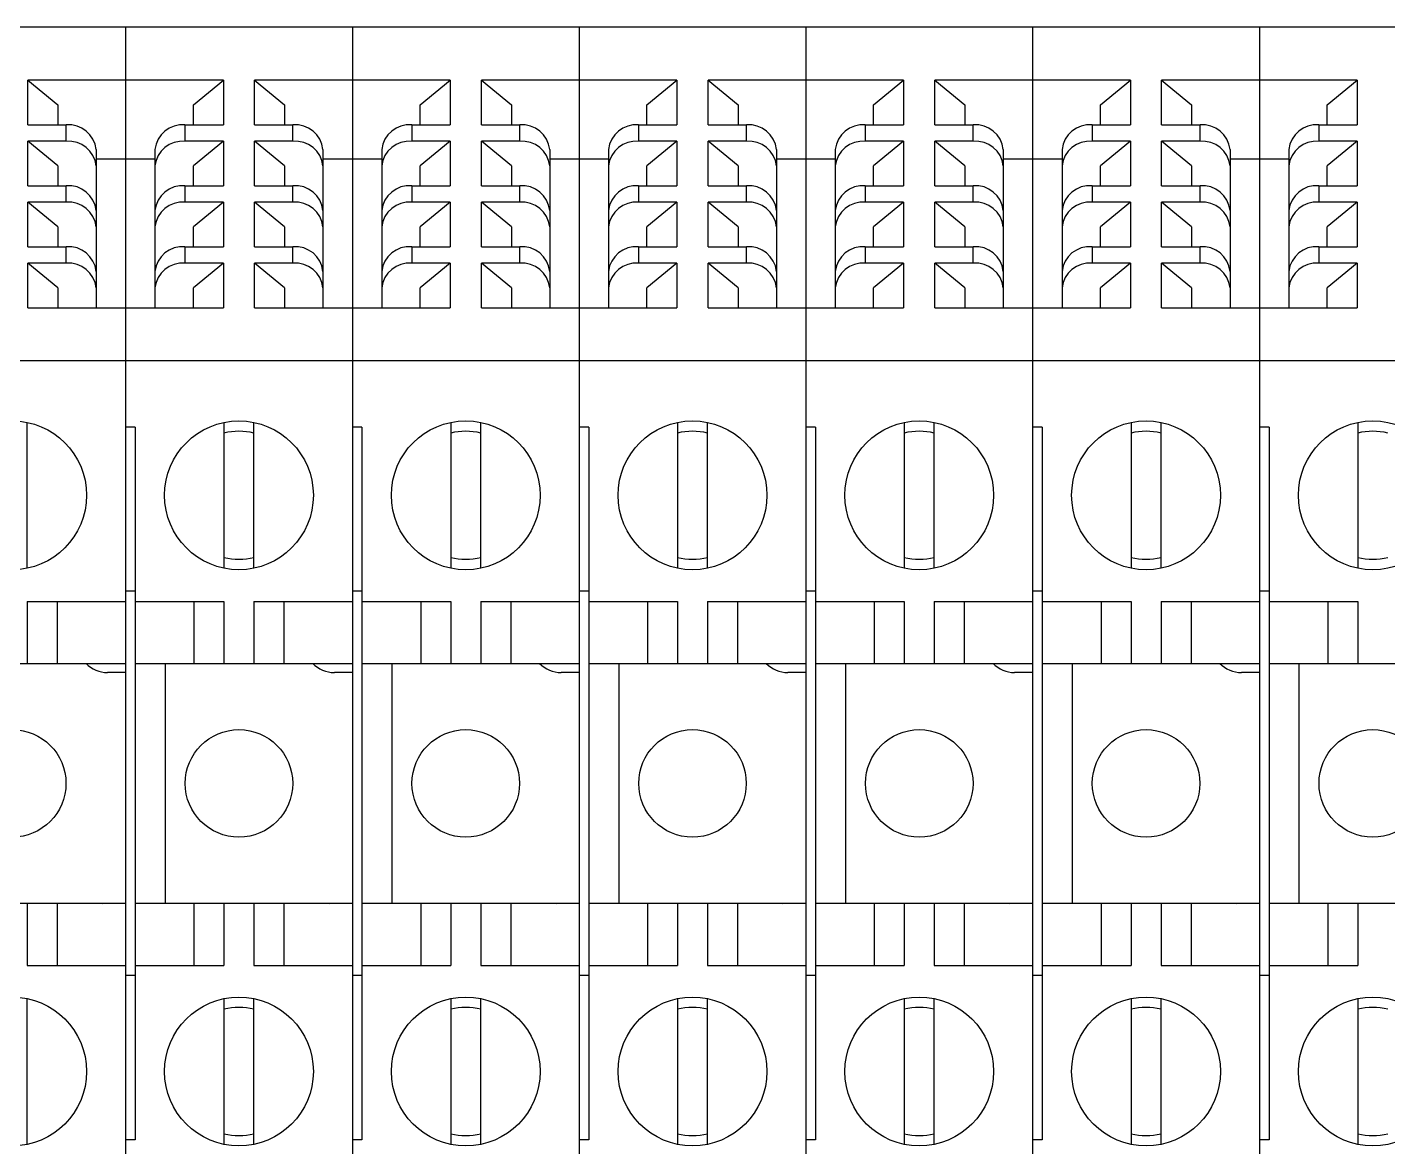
# Model space of a CAD drawing. Header units: inches. Extents: x 17 to 3130, y 15 to 659.
# Drawn here: x 1003.41 to 1039.41, y 401.5 to 431.11 of the extents above; entities that cross this region are included whole.
import ezdxf

# ---------------------------------------------------------------- set-up
doc = ezdxf.new("R2010")
doc.units = ezdxf.units.IN
doc.header["$MEASUREMENT"] = 0

msp = doc.modelspace()

# ---------------------------------------------------------------- linework, layer by layer
at = {"color": 7, "linetype": 'Continuous', "lineweight": 25}
for p, q in [((1006.01646, 431.10648), (1000.01646, 431.10648)), ((1006.01646, 431.10648), (1006.01646, 386.65648)), ((1012.01646, 431.10648), (1006.01646, 431.10648)), ((1006.01646, 431.10648), (1006.01646, 386.65648)), ((1012.01646, 431.10648), (1012.01646, 386.65648)), ((1018.01646, 431.10648), (1012.01646, 431.10648)), ((1012.01646, 431.10648), (1012.01646, 386.65648)), ((1018.01646, 431.10648), (1018.01646, 386.65648)), ((1024.01646, 431.10648), (1018.01646, 431.10648)), ((1018.01646, 431.10648), (1018.01646, 386.65648)), ((1024.01646, 431.10648), (1024.01646, 386.65648)), ((1030.01646, 431.10648), (1024.01646, 431.10648)), ((1024.01646, 431.10648), (1024.01646, 386.65648)), ((1030.01646, 431.10648), (1030.01646, 386.65648)), ((1036.01646, 431.10648), (1030.01646, 431.10648)), ((1030.01646, 431.10648), (1030.01646, 386.65648)), ((1036.01646, 431.10648), (1036.01646, 386.65648)), ((1042.01646, 431.10648), (1036.01646, 431.10648)), ((1036.01646, 431.10648), (1036.01646, 386.65648)), ((1006.01646, 429.7018), (1003.42921, 429.7018)), ((1003.42921, 428.52423), (1003.42921, 429.7018)), ((1003.42921, 429.7018), (1004.22296, 429.04995)), ((1008.60371, 429.7018), (1006.01646, 429.7018)), ((1007.80996, 429.04995), (1008.60371, 429.7018)), ((1008.60371, 429.7018), (1008.60371, 428.52423)), ((1012.01646, 429.7018), (1009.42921, 429.7018)), ((1009.42921, 428.52423), (1009.42921, 429.7018)), ((1009.42921, 429.7018), (1010.22296, 429.04995)), ((1014.60371, 429.7018), (1012.01646, 429.7018)), ((1013.80996, 429.04995), (1014.60371, 429.7018)), ((1014.60371, 429.7018), (1014.60371, 428.52423)), ((1018.01646, 429.7018), (1015.42921, 429.7018)), ((1015.42921, 428.52423), (1015.42921, 429.7018)), ((1015.42921, 429.7018), (1016.22296, 429.04995)), ((1020.60371, 429.7018), (1018.01646, 429.7018)), ((1019.80996, 429.04995), (1020.60371, 429.7018)), ((1020.60371, 429.7018), (1020.60371, 428.52423)), ((1024.01646, 429.7018), (1021.42921, 429.7018)), ((1021.42921, 428.52423), (1021.42921, 429.7018)), ((1021.42921, 429.7018), (1022.22296, 429.04995)), ((1026.60371, 429.7018), (1024.01646, 429.7018)), ((1025.80996, 429.04995), (1026.60371, 429.7018)), ((1026.60371, 429.7018), (1026.60371, 428.52423)), ((1030.01646, 429.7018), (1027.42921, 429.7018)), ((1027.42921, 428.52423), (1027.42921, 429.7018)), ((1027.42921, 429.7018), (1028.22296, 429.04995)), ((1032.60371, 429.7018), (1030.01646, 429.7018)), ((1031.80996, 429.04995), (1032.60371, 429.7018)), ((1032.60371, 429.7018), (1032.60371, 428.52423)), ((1036.01646, 429.7018), (1033.42921, 429.7018)), ((1033.42921, 428.52423), (1033.42921, 429.7018)), ((1033.42921, 429.7018), (1034.22296, 429.04995)), ((1038.60371, 429.7018), (1036.01646, 429.7018)), ((1037.80996, 429.04995), (1038.60371, 429.7018)), ((1038.60371, 429.7018), (1038.60371, 428.52423)), ((1004.22296, 429.04995), (1004.22296, 428.52423)), ((1007.80996, 428.52423), (1007.80996, 429.04995)), ((1010.22296, 429.04995), (1010.22296, 428.52423)), ((1013.80996, 428.52423), (1013.80996, 429.04995)), ((1016.22296, 429.04995), (1016.22296, 428.52423)), ((1019.80996, 428.52423), (1019.80996, 429.04995)), ((1022.22296, 429.04995), (1022.22296, 428.52423)), ((1025.80996, 428.52423), (1025.80996, 429.04995)), ((1028.22296, 429.04995), (1028.22296, 428.52423)), ((1031.80996, 428.52423), (1031.80996, 429.04995)), ((1034.22296, 429.04995), (1034.22296, 428.52423)), ((1037.80996, 428.52423), (1037.80996, 429.04995)), ((1003.42921, 428.52423), (1004.44521, 428.52423)), ((1004.44521, 428.08944), (1004.44521, 428.52423)), ((1007.58771, 428.52423), (1007.58771, 428.08944)), ((1007.58771, 428.52423), (1008.60371, 428.52423)), ((1009.42921, 428.52423), (1010.44521, 428.52423)), ((1010.44521, 428.08944), (1010.44521, 428.52423)), ((1013.58771, 428.52423), (1013.58771, 428.08944)), ((1013.58771, 428.52423), (1014.60371, 428.52423)), ((1015.42921, 428.52423), (1016.44521, 428.52423)), ((1016.44521, 428.08944), (1016.44521, 428.52423)), ((1019.58771, 428.52423), (1019.58771, 428.08944)), ((1019.58771, 428.52423), (1020.60371, 428.52423)), ((1021.42921, 428.52423), (1022.44521, 428.52423)), ((1022.44521, 428.08944), (1022.44521, 428.52423)), ((1025.58771, 428.52423), (1025.58771, 428.08944)), ((1025.58771, 428.52423), (1026.60371, 428.52423)), ((1027.42921, 428.52423), (1028.44521, 428.52423)), ((1028.44521, 428.08944), (1028.44521, 428.52423)), ((1031.58771, 428.52423), (1031.58771, 428.08944)), ((1031.58771, 428.52423), (1032.60371, 428.52423)), ((1033.42921, 428.52423), (1034.44521, 428.52423)), ((1034.44521, 428.08944), (1034.44521, 428.52423)), ((1037.58771, 428.52423), (1037.58771, 428.08944)), ((1037.58771, 428.52423), (1038.60371, 428.52423)), ((1004.44521, 428.08944), (1003.42921, 428.08944)), ((1003.42921, 426.91188), (1003.42921, 428.08944)), ((1004.22296, 427.43759), (1003.42921, 428.08944)), ((1008.60371, 428.08944), (1007.58771, 428.08944)), ((1008.60371, 428.08944), (1007.80996, 427.43759)), ((1008.60371, 428.08944), (1008.60371, 426.91188)), ((1010.44521, 428.08944), (1009.42921, 428.08944)), ((1009.42921, 426.91188), (1009.42921, 428.08944)), ((1010.22296, 427.43759), (1009.42921, 428.08944)), ((1014.60371, 428.08944), (1013.58771, 428.08944)), ((1014.60371, 428.08944), (1013.80996, 427.43759)), ((1014.60371, 428.08944), (1014.60371, 426.91188)), ((1016.44521, 428.08944), (1015.42921, 428.08944)), ((1015.42921, 426.91188), (1015.42921, 428.08944)), ((1016.22296, 427.43759), (1015.42921, 428.08944)), ((1020.60371, 428.08944), (1019.58771, 428.08944)), ((1020.60371, 428.08944), (1019.80996, 427.43759)), ((1020.60371, 428.08944), (1020.60371, 426.91188)), ((1022.44521, 428.08944), (1021.42921, 428.08944)), ((1021.42921, 426.91188), (1021.42921, 428.08944)), ((1022.22296, 427.43759), (1021.42921, 428.08944)), ((1026.60371, 428.08944), (1025.58771, 428.08944)), ((1026.60371, 428.08944), (1025.80996, 427.43759)), ((1026.60371, 428.08944), (1026.60371, 426.91188)), ((1028.44521, 428.08944), (1027.42921, 428.08944)), ((1027.42921, 426.91188), (1027.42921, 428.08944)), ((1028.22296, 427.43759), (1027.42921, 428.08944)), ((1032.60371, 428.08944), (1031.58771, 428.08944)), ((1032.60371, 428.08944), (1031.80996, 427.43759)), ((1032.60371, 428.08944), (1032.60371, 426.91188)), ((1034.44521, 428.08944), (1033.42921, 428.08944)), ((1033.42921, 426.91188), (1033.42921, 428.08944)), ((1034.22296, 427.43759), (1033.42921, 428.08944)), ((1038.60371, 428.08944), (1037.58771, 428.08944)), ((1038.60371, 428.08944), (1037.80996, 427.43759)), ((1038.60371, 428.08944), (1038.60371, 426.91188)), ((1005.23896, 427.87238), (1005.23896, 423.68716)), ((1006.79396, 427.87238), (1006.79396, 423.68716)), ((1011.23896, 427.87238), (1011.23896, 423.68716)), ((1012.79396, 427.87238), (1012.79396, 423.68716)), ((1017.23896, 427.87238), (1017.23896, 423.68716)), ((1018.79396, 427.87238), (1018.79396, 423.68716)), ((1023.23896, 427.87238), (1023.23896, 423.68716)), ((1024.79396, 427.87238), (1024.79396, 423.68716)), ((1029.23896, 427.87238), (1029.23896, 423.68716)), ((1030.79396, 427.87238), (1030.79396, 423.68716)), ((1035.23896, 427.87238), (1035.23896, 423.68716)), ((1036.79396, 427.87238), (1036.79396, 423.68716)), ((1004.22296, 427.43759), (1004.22296, 426.91188)), ((1006.01646, 427.61587), (1005.23896, 427.61587)), ((1006.79396, 427.61587), (1006.01646, 427.61587)), ((1007.80996, 426.91188), (1007.80996, 427.43759)), ((1010.22296, 427.43759), (1010.22296, 426.91188)), ((1012.01646, 427.61587), (1011.23896, 427.61587)), ((1012.79396, 427.61587), (1012.01646, 427.61587)), ((1013.80996, 426.91188), (1013.80996, 427.43759)), ((1016.22296, 427.43759), (1016.22296, 426.91188)), ((1018.01646, 427.61587), (1017.23896, 427.61587)), ((1018.79396, 427.61587), (1018.01646, 427.61587)), ((1019.80996, 426.91188), (1019.80996, 427.43759)), ((1022.22296, 427.43759), (1022.22296, 426.91188)), ((1024.01646, 427.61587), (1023.23896, 427.61587)), ((1024.79396, 427.61587), (1024.01646, 427.61587)), ((1025.80996, 426.91188), (1025.80996, 427.43759)), ((1028.22296, 427.43759), (1028.22296, 426.91188)), ((1030.01646, 427.61587), (1029.23896, 427.61587)), ((1030.79396, 427.61587), (1030.01646, 427.61587)), ((1031.80996, 426.91188), (1031.80996, 427.43759)), ((1034.22296, 427.43759), (1034.22296, 426.91188)), ((1036.01646, 427.61587), (1035.23896, 427.61587)), ((1036.79396, 427.61587), (1036.01646, 427.61587)), ((1037.80996, 426.91188), (1037.80996, 427.43759)), ((1003.42921, 426.91188), (1004.44521, 426.91188)), ((1004.44521, 426.47708), (1004.44521, 426.91188)), ((1007.58771, 426.91188), (1007.58771, 426.47708)), ((1007.58771, 426.91188), (1008.60371, 426.91188)), ((1009.42921, 426.91188), (1010.44521, 426.91188)), ((1010.44521, 426.47708), (1010.44521, 426.91188)), ((1013.58771, 426.91188), (1013.58771, 426.47708)), ((1013.58771, 426.91188), (1014.60371, 426.91188)), ((1015.42921, 426.91188), (1016.44521, 426.91188)), ((1016.44521, 426.47708), (1016.44521, 426.91188)), ((1019.58771, 426.91188), (1019.58771, 426.47708)), ((1019.58771, 426.91188), (1020.60371, 426.91188)), ((1021.42921, 426.91188), (1022.44521, 426.91188)), ((1022.44521, 426.47708), (1022.44521, 426.91188)), ((1025.58771, 426.91188), (1025.58771, 426.47708)), ((1025.58771, 426.91188), (1026.60371, 426.91188)), ((1027.42921, 426.91188), (1028.44521, 426.91188)), ((1028.44521, 426.47708), (1028.44521, 426.91188)), ((1031.58771, 426.91188), (1031.58771, 426.47708)), ((1031.58771, 426.91188), (1032.60371, 426.91188)), ((1033.42921, 426.91188), (1034.44521, 426.91188)), ((1034.44521, 426.47708), (1034.44521, 426.91188)), ((1037.58771, 426.91188), (1037.58771, 426.47708)), ((1037.58771, 426.91188), (1038.60371, 426.91188)), ((1004.44521, 426.47708), (1003.42921, 426.47708)), ((1003.42921, 425.29952), (1003.42921, 426.47708)), ((1004.22296, 425.82523), (1003.42921, 426.47708)), ((1008.60371, 426.47708), (1007.58771, 426.47708)), ((1008.60371, 426.47708), (1007.80996, 425.82523)), ((1008.60371, 426.47708), (1008.60371, 425.29952)), ((1010.44521, 426.47708), (1009.42921, 426.47708)), ((1009.42921, 425.29952), (1009.42921, 426.47708)), ((1010.22296, 425.82523), (1009.42921, 426.47708)), ((1014.60371, 426.47708), (1013.58771, 426.47708)), ((1014.60371, 426.47708), (1013.80996, 425.82523)), ((1014.60371, 426.47708), (1014.60371, 425.29952)), ((1016.44521, 426.47708), (1015.42921, 426.47708)), ((1015.42921, 425.29952), (1015.42921, 426.47708)), ((1016.22296, 425.82523), (1015.42921, 426.47708)), ((1020.60371, 426.47708), (1019.58771, 426.47708)), ((1020.60371, 426.47708), (1019.80996, 425.82523)), ((1020.60371, 426.47708), (1020.60371, 425.29952)), ((1022.44521, 426.47708), (1021.42921, 426.47708)), ((1021.42921, 425.29952), (1021.42921, 426.47708)), ((1022.22296, 425.82523), (1021.42921, 426.47708)), ((1026.60371, 426.47708), (1025.58771, 426.47708)), ((1026.60371, 426.47708), (1025.80996, 425.82523)), ((1026.60371, 426.47708), (1026.60371, 425.29952)), ((1028.44521, 426.47708), (1027.42921, 426.47708)), ((1027.42921, 425.29952), (1027.42921, 426.47708)), ((1028.22296, 425.82523), (1027.42921, 426.47708)), ((1032.60371, 426.47708), (1031.58771, 426.47708)), ((1032.60371, 426.47708), (1031.80996, 425.82523)), ((1032.60371, 426.47708), (1032.60371, 425.29952)), ((1034.44521, 426.47708), (1033.42921, 426.47708)), ((1033.42921, 425.29952), (1033.42921, 426.47708)), ((1034.22296, 425.82523), (1033.42921, 426.47708)), ((1038.60371, 426.47708), (1037.58771, 426.47708)), ((1038.60371, 426.47708), (1037.80996, 425.82523)), ((1038.60371, 426.47708), (1038.60371, 425.29952)), ((1004.22296, 425.82523), (1004.22296, 425.29952)), ((1007.80996, 425.29952), (1007.80996, 425.82523)), ((1010.22296, 425.82523), (1010.22296, 425.29952)), ((1013.80996, 425.29952), (1013.80996, 425.82523)), ((1016.22296, 425.82523), (1016.22296, 425.29952)), ((1019.80996, 425.29952), (1019.80996, 425.82523)), ((1022.22296, 425.82523), (1022.22296, 425.29952)), ((1025.80996, 425.29952), (1025.80996, 425.82523)), ((1028.22296, 425.82523), (1028.22296, 425.29952)), ((1031.80996, 425.29952), (1031.80996, 425.82523)), ((1034.22296, 425.82523), (1034.22296, 425.29952)), ((1037.80996, 425.29952), (1037.80996, 425.82523)), ((1003.42921, 425.29952), (1004.44521, 425.29952)), ((1004.44521, 424.86473), (1004.44521, 425.29952)), ((1007.58771, 425.29952), (1007.58771, 424.86473)), ((1007.58771, 425.29952), (1008.60371, 425.29952)), ((1009.42921, 425.29952), (1010.44521, 425.29952)), ((1010.44521, 424.86473), (1010.44521, 425.29952)), ((1013.58771, 425.29952), (1013.58771, 424.86473)), ((1013.58771, 425.29952), (1014.60371, 425.29952)), ((1015.42921, 425.29952), (1016.44521, 425.29952)), ((1016.44521, 424.86473), (1016.44521, 425.29952)), ((1019.58771, 425.29952), (1019.58771, 424.86473)), ((1019.58771, 425.29952), (1020.60371, 425.29952)), ((1021.42921, 425.29952), (1022.44521, 425.29952)), ((1022.44521, 424.86473), (1022.44521, 425.29952)), ((1025.58771, 425.29952), (1025.58771, 424.86473)), ((1025.58771, 425.29952), (1026.60371, 425.29952)), ((1027.42921, 425.29952), (1028.44521, 425.29952)), ((1028.44521, 424.86473), (1028.44521, 425.29952)), ((1031.58771, 425.29952), (1031.58771, 424.86473)), ((1031.58771, 425.29952), (1032.60371, 425.29952)), ((1033.42921, 425.29952), (1034.44521, 425.29952)), ((1034.44521, 424.86473), (1034.44521, 425.29952)), ((1037.58771, 425.29952), (1037.58771, 424.86473)), ((1037.58771, 425.29952), (1038.60371, 425.29952)), ((1003.42921, 423.68716), (1003.42921, 424.86473)), ((1004.44521, 424.86473), (1003.42921, 424.86473)), ((1004.22296, 424.21287), (1003.42921, 424.86473)), ((1008.60371, 424.86473), (1007.58771, 424.86473)), ((1008.60371, 424.86473), (1007.80996, 424.21287)), ((1008.60371, 424.86473), (1008.60371, 423.68716)), ((1009.42921, 423.68716), (1009.42921, 424.86473)), ((1010.44521, 424.86473), (1009.42921, 424.86473)), ((1010.22296, 424.21287), (1009.42921, 424.86473)), ((1014.60371, 424.86473), (1013.58771, 424.86473)), ((1014.60371, 424.86473), (1013.80996, 424.21287)), ((1014.60371, 424.86473), (1014.60371, 423.68716)), ((1015.42921, 423.68716), (1015.42921, 424.86473)), ((1016.44521, 424.86473), (1015.42921, 424.86473)), ((1016.22296, 424.21287), (1015.42921, 424.86473)), ((1020.60371, 424.86473), (1019.58771, 424.86473)), ((1020.60371, 424.86473), (1019.80996, 424.21287)), ((1020.60371, 424.86473), (1020.60371, 423.68716)), ((1021.42921, 423.68716), (1021.42921, 424.86473)), ((1022.44521, 424.86473), (1021.42921, 424.86473)), ((1022.22296, 424.21287), (1021.42921, 424.86473)), ((1026.60371, 424.86473), (1025.58771, 424.86473)), ((1026.60371, 424.86473), (1025.80996, 424.21287)), ((1026.60371, 424.86473), (1026.60371, 423.68716)), ((1027.42921, 423.68716), (1027.42921, 424.86473)), ((1028.44521, 424.86473), (1027.42921, 424.86473)), ((1028.22296, 424.21287), (1027.42921, 424.86473)), ((1032.60371, 424.86473), (1031.58771, 424.86473)), ((1032.60371, 424.86473), (1031.80996, 424.21287)), ((1032.60371, 424.86473), (1032.60371, 423.68716)), ((1033.42921, 423.68716), (1033.42921, 424.86473)), ((1034.44521, 424.86473), (1033.42921, 424.86473)), ((1034.22296, 424.21287), (1033.42921, 424.86473)), ((1038.60371, 424.86473), (1037.58771, 424.86473)), ((1038.60371, 424.86473), (1037.80996, 424.21287)), ((1038.60371, 424.86473), (1038.60371, 423.68716)), ((1004.22296, 424.21287), (1004.22296, 423.68716)), ((1007.80996, 423.68716), (1007.80996, 424.21287)), ((1010.22296, 424.21287), (1010.22296, 423.68716)), ((1013.80996, 423.68716), (1013.80996, 424.21287)), ((1016.22296, 424.21287), (1016.22296, 423.68716)), ((1019.80996, 423.68716), (1019.80996, 424.21287)), ((1022.22296, 424.21287), (1022.22296, 423.68716)), ((1025.80996, 423.68716), (1025.80996, 424.21287)), ((1028.22296, 424.21287), (1028.22296, 423.68716)), ((1031.80996, 423.68716), (1031.80996, 424.21287)), ((1034.22296, 424.21287), (1034.22296, 423.68716)), ((1037.80996, 423.68716), (1037.80996, 424.21287)), ((1003.42921, 423.68716), (1006.01646, 423.68716)), ((1006.01646, 423.68716), (1008.60371, 423.68716)), ((1009.42921, 423.68716), (1012.01646, 423.68716)), ((1012.01646, 423.68716), (1014.60371, 423.68716)), ((1015.42921, 423.68716), (1018.01646, 423.68716)), ((1018.01646, 423.68716), (1020.60371, 423.68716)), ((1021.42921, 423.68716), (1024.01646, 423.68716)), ((1024.01646, 423.68716), (1026.60371, 423.68716)), ((1027.42921, 423.68716), (1030.01646, 423.68716)), ((1030.01646, 423.68716), (1032.60371, 423.68716)), ((1033.42921, 423.68716), (1036.01646, 423.68716)), ((1036.01646, 423.68716), (1038.60371, 423.68716)), ((1006.01646, 422.28248), (1000.01646, 422.28248)), ((1012.01646, 422.28248), (1006.01646, 422.28248)), ((1018.01646, 422.28248), (1012.01646, 422.28248)), ((1024.01646, 422.28248), (1018.01646, 422.28248)), ((1030.01646, 422.28248), (1024.01646, 422.28248)), ((1036.01646, 422.28248), (1030.01646, 422.28248)), ((1042.01646, 422.28248), (1036.01646, 422.28248)), ((1003.41334, 416.7984), (1003.41334, 420.65456)), ((1006.27046, 420.52988), (1006.01646, 420.52988)), ((1006.27046, 420.52988), (1006.27046, 401.68308)), ((1008.61959, 420.65456), (1008.61959, 416.7984)), ((1009.41334, 416.7984), (1009.41334, 420.65456)), ((1012.27046, 420.52988), (1012.01646, 420.52988)), ((1012.27046, 420.52988), (1012.27046, 401.68308)), ((1014.61959, 420.65456), (1014.61959, 416.7984)), ((1015.41334, 416.7984), (1015.41334, 420.65456)), ((1018.27046, 420.52988), (1018.01646, 420.52988)), ((1018.27046, 420.52988), (1018.27046, 401.68308)), ((1020.61959, 420.65456), (1020.61959, 416.7984)), ((1021.41334, 416.7984), (1021.41334, 420.65456)), ((1024.27046, 420.52988), (1024.01646, 420.52988)), ((1024.27046, 420.52988), (1024.27046, 401.68308)), ((1026.61959, 420.65456), (1026.61959, 416.7984)), ((1027.41334, 416.7984), (1027.41334, 420.65456)), ((1030.27046, 420.52988), (1030.01646, 420.52988)), ((1030.27046, 420.52988), (1030.27046, 401.68308)), ((1032.61959, 420.65456), (1032.61959, 416.7984)), ((1033.41334, 416.7984), (1033.41334, 420.65456)), ((1036.27046, 420.52988), (1036.01646, 420.52988)), ((1036.27046, 420.52988), (1036.27046, 401.68308)), ((1038.61959, 420.65456), (1038.61959, 416.7984)), ((1006.27046, 416.18648), (1006.01646, 416.18648)), ((1012.27046, 416.18648), (1012.01646, 416.18648)), ((1018.27046, 416.18648), (1018.01646, 416.18648)), ((1024.27046, 416.18648), (1024.01646, 416.18648)), ((1030.27046, 416.18648), (1030.01646, 416.18648)), ((1036.27046, 416.18648), (1036.01646, 416.18648)), ((1003.41334, 415.91978), (1006.01646, 415.91978)), ((1003.41334, 415.91978), (1003.41334, 414.28148)), ((1004.20709, 415.91978), (1004.20709, 414.28148)), ((1006.27046, 415.91978), (1008.61959, 415.91978)), ((1007.82584, 415.91978), (1007.82584, 414.28148)), ((1008.61959, 415.91978), (1008.61959, 414.28148)), ((1009.41334, 415.91978), (1012.01646, 415.91978)), ((1009.41334, 415.91978), (1009.41334, 414.28148)), ((1010.20709, 415.91978), (1010.20709, 414.28148)), ((1012.27046, 415.91978), (1014.61959, 415.91978)), ((1013.82584, 415.91978), (1013.82584, 414.28148)), ((1014.61959, 415.91978), (1014.61959, 414.28148)), ((1015.41334, 415.91978), (1018.01646, 415.91978)), ((1015.41334, 415.91978), (1015.41334, 414.28148)), ((1016.20709, 415.91978), (1016.20709, 414.28148)), ((1018.27046, 415.91978), (1020.61959, 415.91978)), ((1019.82584, 415.91978), (1019.82584, 414.28148)), ((1020.61959, 415.91978), (1020.61959, 414.28148)), ((1021.41334, 415.91978), (1024.01646, 415.91978)), ((1021.41334, 415.91978), (1021.41334, 414.28148)), ((1022.20709, 415.91978), (1022.20709, 414.28148)), ((1024.27046, 415.91978), (1026.61959, 415.91978)), ((1025.82584, 415.91978), (1025.82584, 414.28148)), ((1026.61959, 415.91978), (1026.61959, 414.28148)), ((1027.41334, 415.91978), (1030.01646, 415.91978)), ((1027.41334, 415.91978), (1027.41334, 414.28148)), ((1028.20709, 415.91978), (1028.20709, 414.28148)), ((1030.27046, 415.91978), (1032.61959, 415.91978)), ((1031.82584, 415.91978), (1031.82584, 414.28148)), ((1032.61959, 415.91978), (1032.61959, 414.28148)), ((1033.41334, 415.91978), (1036.01646, 415.91978)), ((1033.41334, 415.91978), (1033.41334, 414.28148)), ((1034.20709, 415.91978), (1034.20709, 414.28148)), ((1036.27046, 415.91978), (1038.61959, 415.91978)), ((1037.82584, 415.91978), (1037.82584, 414.28148)), ((1038.61959, 415.91978), (1038.61959, 414.28148)), ((1000.27046, 414.28148), (1006.01646, 414.28148)), ((1006.01646, 414.03884), (1005.54021, 414.03884)), ((1006.27046, 414.28148), (1012.01646, 414.28148)), ((1007.06346, 414.28148), (1007.06346, 407.93148)), ((1012.01646, 414.03884), (1011.54021, 414.03884)), ((1012.27046, 414.28148), (1018.01646, 414.28148)), ((1013.06346, 414.28148), (1013.06346, 407.93148)), ((1018.01646, 414.03884), (1017.54021, 414.03884)), ((1018.27046, 414.28148), (1024.01646, 414.28148)), ((1019.06346, 414.28148), (1019.06346, 407.93148)), ((1024.01646, 414.03884), (1023.54021, 414.03884)), ((1024.27046, 414.28148), (1030.01646, 414.28148)), ((1025.06346, 414.28148), (1025.06346, 407.93148)), ((1030.01646, 414.03884), (1029.54021, 414.03884)), ((1030.27046, 414.28148), (1036.01646, 414.28148)), ((1031.06346, 414.28148), (1031.06346, 407.93148)), ((1036.01646, 414.03884), (1035.54021, 414.03884)), ((1036.27046, 414.28148), (1042.01646, 414.28148)), ((1037.06346, 414.28148), (1037.06346, 407.93148)), ((1006.01646, 407.93148), (1000.27046, 407.93148)), ((1003.41334, 407.93148), (1003.41334, 406.29318)), ((1004.20709, 407.93148), (1004.20709, 406.29318)), ((1005.40641, 407.93148), (1005.54021, 407.94284)), ((1005.54021, 407.94284), (1006.01646, 407.94284)), ((1012.01646, 407.93148), (1006.27046, 407.93148)), ((1007.82584, 407.93148), (1007.82584, 406.29318)), ((1008.61959, 407.93148), (1008.61959, 406.29318)), ((1009.41334, 407.93148), (1009.41334, 406.29318)), ((1010.20709, 407.93148), (1010.20709, 406.29318)), ((1011.40641, 407.93148), (1011.54021, 407.94284)), ((1011.54021, 407.94284), (1012.01646, 407.94284)), ((1018.01646, 407.93148), (1012.27046, 407.93148)), ((1013.82584, 407.93148), (1013.82584, 406.29318)), ((1014.61959, 407.93148), (1014.61959, 406.29318)), ((1015.41334, 407.93148), (1015.41334, 406.29318)), ((1016.20709, 407.93148), (1016.20709, 406.29318)), ((1017.40641, 407.93148), (1017.54021, 407.94284)), ((1017.54021, 407.94284), (1018.01646, 407.94284)), ((1024.01646, 407.93148), (1018.27046, 407.93148)), ((1019.82584, 407.93148), (1019.82584, 406.29318)), ((1020.61959, 407.93148), (1020.61959, 406.29318)), ((1021.41334, 407.93148), (1021.41334, 406.29318)), ((1022.20709, 407.93148), (1022.20709, 406.29318)), ((1023.40641, 407.93148), (1023.54021, 407.94284)), ((1023.54021, 407.94284), (1024.01646, 407.94284)), ((1030.01646, 407.93148), (1024.27046, 407.93148)), ((1025.82584, 407.93148), (1025.82584, 406.29318)), ((1026.61959, 407.93148), (1026.61959, 406.29318)), ((1027.41334, 407.93148), (1027.41334, 406.29318)), ((1028.20709, 407.93148), (1028.20709, 406.29318)), ((1029.40641, 407.93148), (1029.54021, 407.94284)), ((1029.54021, 407.94284), (1030.01646, 407.94284)), ((1036.01646, 407.93148), (1030.27046, 407.93148)), ((1031.82584, 407.93148), (1031.82584, 406.29318)), ((1032.61959, 407.93148), (1032.61959, 406.29318)), ((1033.41334, 407.93148), (1033.41334, 406.29318)), ((1034.20709, 407.93148), (1034.20709, 406.29318)), ((1035.40641, 407.93148), (1035.54021, 407.94284)), ((1035.54021, 407.94284), (1036.01646, 407.94284)), ((1042.01646, 407.93148), (1036.27046, 407.93148)), ((1037.82584, 407.93148), (1037.82584, 406.29318)), ((1038.61959, 407.93148), (1038.61959, 406.29318)), ((1003.41334, 406.29318), (1006.01646, 406.29318)), ((1006.27046, 406.29318), (1008.61959, 406.29318)), ((1009.41334, 406.29318), (1012.01646, 406.29318)), ((1012.27046, 406.29318), (1014.61959, 406.29318)), ((1015.41334, 406.29318), (1018.01646, 406.29318)), ((1018.27046, 406.29318), (1020.61959, 406.29318)), ((1021.41334, 406.29318), (1024.01646, 406.29318)), ((1024.27046, 406.29318), (1026.61959, 406.29318)), ((1027.41334, 406.29318), (1030.01646, 406.29318)), ((1030.27046, 406.29318), (1032.61959, 406.29318)), ((1033.41334, 406.29318), (1036.01646, 406.29318)), ((1036.27046, 406.29318), (1038.61959, 406.29318)), ((1006.27046, 406.02648), (1006.01646, 406.02648)), ((1012.27046, 406.02648), (1012.01646, 406.02648)), ((1018.27046, 406.02648), (1018.01646, 406.02648)), ((1024.27046, 406.02648), (1024.01646, 406.02648)), ((1030.27046, 406.02648), (1030.01646, 406.02648)), ((1036.27046, 406.02648), (1036.01646, 406.02648)), ((1003.41334, 401.5584), (1003.41334, 405.41456)), ((1008.61959, 405.41456), (1008.61959, 401.5584)), ((1009.41334, 401.5584), (1009.41334, 405.41456)), ((1014.61959, 405.41456), (1014.61959, 401.5584)), ((1015.41334, 401.5584), (1015.41334, 405.41456)), ((1020.61959, 405.41456), (1020.61959, 401.5584)), ((1021.41334, 401.5584), (1021.41334, 405.41456)), ((1026.61959, 405.41456), (1026.61959, 401.5584)), ((1027.41334, 401.5584), (1027.41334, 405.41456)), ((1032.61959, 405.41456), (1032.61959, 401.5584)), ((1033.41334, 401.5584), (1033.41334, 405.41456)), ((1038.61959, 405.41456), (1038.61959, 401.5584)), ((1006.27046, 401.68308), (1006.01646, 401.68308)), ((1012.27046, 401.68308), (1012.01646, 401.68308)), ((1018.27046, 401.68308), (1018.01646, 401.68308)), ((1024.27046, 401.68308), (1024.01646, 401.68308)), ((1030.27046, 401.68308), (1030.01646, 401.68308)), ((1036.27046, 401.68308), (1036.01646, 401.68308))]:
    msp.add_line(p, q, dxfattribs=at)
for centre, radius in [((1003.01646, 418.72648), 1.9685), ((1009.01646, 418.72648), 1.9685), ((1015.01646, 418.72648), 1.9685), ((1021.01646, 418.72648), 1.9685), ((1027.01646, 418.72648), 1.9685), ((1033.01646, 418.72648), 1.9685), ((1039.01646, 418.72648), 1.9685), ((1003.01646, 411.10648), 1.4224), ((1009.01646, 411.10648), 1.4224), ((1015.01646, 411.10648), 1.4224), ((1021.01646, 411.10648), 1.4224), ((1027.01646, 411.10648), 1.4224), ((1033.01646, 411.10648), 1.4224), ((1039.01646, 411.10648), 1.4224), ((1003.01646, 403.48648), 1.9685), ((1009.01646, 403.48648), 1.9685), ((1015.01646, 403.48648), 1.9685), ((1021.01646, 403.48648), 1.9685), ((1027.01646, 403.48648), 1.9685), ((1033.01646, 403.48648), 1.9685), ((1039.01646, 403.48648), 1.9685)]:
    msp.add_circle(centre, radius, dxfattribs=at)
for centre, radius, start, end in [((1004.50982, 427.79371), 0.73337, 6.158092, 95.054043), ((1007.5231, 427.79371), 0.73337, 84.945957, 173.841908), ((1010.50982, 427.79371), 0.73337, 6.158092, 95.054043), ((1013.5231, 427.79371), 0.73337, 84.945957, 173.841908), ((1016.50982, 427.79371), 0.73337, 6.158092, 95.054043), ((1019.5231, 427.79371), 0.73337, 84.945957, 173.841908), ((1022.50982, 427.79371), 0.73337, 6.158092, 95.054043), ((1025.5231, 427.79371), 0.73337, 84.945957, 173.841908), ((1028.50982, 427.79371), 0.73337, 6.158092, 95.054043), ((1031.5231, 427.79371), 0.73337, 84.945957, 173.841908), ((1034.50982, 427.79371), 0.73337, 6.158092, 95.054043), ((1037.5231, 427.79371), 0.73337, 84.945957, 173.841908), ((1004.50982, 427.35892), 0.73337, 6.158092, 95.054043), ((1007.5231, 427.35892), 0.73337, 84.945957, 173.841908), ((1010.50982, 427.35892), 0.73337, 6.158092, 95.054043), ((1013.5231, 427.35892), 0.73337, 84.945957, 173.841908), ((1016.50982, 427.35892), 0.73337, 6.158092, 95.054043), ((1019.5231, 427.35892), 0.73337, 84.945957, 173.841908), ((1022.50982, 427.35892), 0.73337, 6.158092, 95.054043), ((1025.5231, 427.35892), 0.73337, 84.945957, 173.841908), ((1028.50982, 427.35892), 0.73337, 6.158092, 95.054043), ((1031.5231, 427.35892), 0.73337, 84.945957, 173.841908), ((1034.50982, 427.35892), 0.73337, 6.158092, 95.054043), ((1037.5231, 427.35892), 0.73337, 84.945957, 173.841908), ((1004.50982, 426.18135), 0.73337, 6.158092, 95.054043), ((1007.5231, 426.18135), 0.73337, 84.945957, 173.841908), ((1010.50982, 426.18135), 0.73337, 6.158092, 95.054043), ((1013.5231, 426.18135), 0.73337, 84.945957, 173.841908), ((1016.50982, 426.18135), 0.73337, 6.158092, 95.054043), ((1019.5231, 426.18135), 0.73337, 84.945957, 173.841908), ((1022.50982, 426.18135), 0.73337, 6.158092, 95.054043), ((1025.5231, 426.18135), 0.73337, 84.945957, 173.841908), ((1028.50982, 426.18135), 0.73337, 6.158092, 95.054043), ((1031.5231, 426.18135), 0.73337, 84.945957, 173.841908), ((1034.50982, 426.18135), 0.73337, 6.158092, 95.054043), ((1037.5231, 426.18135), 0.73337, 84.945957, 173.841908), ((1004.50982, 425.74656), 0.73337, 6.158092, 95.054043), ((1007.5231, 425.74656), 0.73337, 84.945957, 173.841908), ((1010.50982, 425.74656), 0.73337, 6.158092, 95.054043), ((1013.5231, 425.74656), 0.73337, 84.945957, 173.841908), ((1016.50982, 425.74656), 0.73337, 6.158092, 95.054043), ((1019.5231, 425.74656), 0.73337, 84.945957, 173.841908), ((1022.50982, 425.74656), 0.73337, 6.158092, 95.054043), ((1025.5231, 425.74656), 0.73337, 84.945957, 173.841908), ((1028.50982, 425.74656), 0.73337, 6.158092, 95.054043), ((1031.5231, 425.74656), 0.73337, 84.945957, 173.841908), ((1034.50982, 425.74656), 0.73337, 6.158092, 95.054043), ((1037.5231, 425.74656), 0.73337, 84.945957, 173.841908), ((1004.50982, 424.569), 0.73337, 6.158092, 95.054043), ((1007.5231, 424.569), 0.73337, 84.945957, 173.841908), ((1010.50982, 424.569), 0.73337, 6.158092, 95.054043), ((1013.5231, 424.569), 0.73337, 84.945957, 173.841908), ((1016.50982, 424.569), 0.73337, 6.158092, 95.054043), ((1019.5231, 424.569), 0.73337, 84.945957, 173.841908), ((1022.50982, 424.569), 0.73337, 6.158092, 95.054043), ((1025.5231, 424.569), 0.73337, 84.945957, 173.841908), ((1028.50982, 424.569), 0.73337, 6.158092, 95.054043), ((1031.5231, 424.569), 0.73337, 84.945957, 173.841908), ((1034.50982, 424.569), 0.73337, 6.158092, 95.054043), ((1037.5231, 424.569), 0.73337, 84.945957, 173.841908), ((1004.50982, 424.1342), 0.73337, 6.158092, 95.054043), ((1007.5231, 424.1342), 0.73337, 84.945957, 173.841908), ((1010.50982, 424.1342), 0.73337, 6.158092, 95.054043), ((1013.5231, 424.1342), 0.73337, 84.945957, 173.841908), ((1016.50982, 424.1342), 0.73337, 6.158092, 95.054043), ((1019.5231, 424.1342), 0.73337, 84.945957, 173.841908), ((1022.50982, 424.1342), 0.73337, 6.158092, 95.054043), ((1025.5231, 424.1342), 0.73337, 84.945957, 173.841908), ((1028.50982, 424.1342), 0.73337, 6.158092, 95.054043), ((1031.5231, 424.1342), 0.73337, 84.945957, 173.841908), ((1034.50982, 424.1342), 0.73337, 6.158092, 95.054043), ((1037.5231, 424.1342), 0.73337, 84.945957, 173.841908), ((1009.01646, 418.72648), 1.6925, 76.438426, 103.561574), ((1015.01646, 418.72648), 1.6925, 76.438426, 103.561574), ((1021.01646, 418.72648), 1.6925, 76.438426, 103.561574), ((1027.01646, 418.72648), 1.6925, 76.438426, 103.561574), ((1033.01646, 418.72648), 1.6925, 76.438426, 103.561574), ((1039.01646, 418.72648), 1.6925, 76.438426, 103.561574), ((1009.01646, 418.72648), 1.6925, 256.438426, 283.561574), ((1015.01646, 418.72648), 1.6925, 256.438426, 283.561574), ((1021.01646, 418.72648), 1.6925, 256.438426, 283.561574), ((1027.01646, 418.72648), 1.6925, 256.438426, 283.561574), ((1033.01646, 418.72648), 1.6925, 256.438426, 283.561574), ((1039.01646, 418.72648), 1.6925, 256.438426, 283.561574), ((1005.54021, 414.83259), 0.79375, 223.972247, 270), ((1011.54021, 414.83259), 0.79375, 223.972247, 270), ((1017.54021, 414.83259), 0.79375, 223.972247, 270), ((1023.54021, 414.83259), 0.79375, 223.972247, 270), ((1029.54021, 414.83259), 0.79375, 223.972247, 270), ((1035.54021, 414.83259), 0.79375, 223.972247, 270), ((1009.01646, 403.48648), 1.6925, 76.438426, 103.561574), ((1015.01646, 403.48648), 1.6925, 76.438426, 103.561574), ((1021.01646, 403.48648), 1.6925, 76.438426, 103.561574), ((1027.01646, 403.48648), 1.6925, 76.438426, 103.561574), ((1033.01646, 403.48648), 1.6925, 76.438426, 103.561574), ((1039.01646, 403.48648), 1.6925, 76.438426, 103.561574), ((1009.01646, 403.48648), 1.6925, 256.438426, 283.561574), ((1015.01646, 403.48648), 1.6925, 256.438426, 283.561574), ((1021.01646, 403.48648), 1.6925, 256.438426, 283.561574), ((1027.01646, 403.48648), 1.6925, 256.438426, 283.561574), ((1033.01646, 403.48648), 1.6925, 256.438426, 283.561574), ((1039.01646, 403.48648), 1.6925, 256.438426, 283.561574)]:
    msp.add_arc(centre, radius, start, end, dxfattribs=at)

doc.saveas('drawing.dxf')
